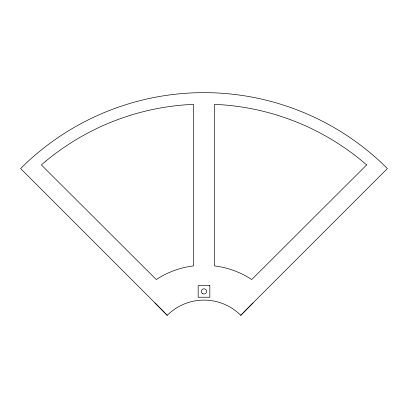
<?xml version="1.0" encoding="UTF-8"?>
<svg xmlns="http://www.w3.org/2000/svg" width="408" height="408" viewBox="0 0 408 408"><rect width="100%" height="100%" fill="white"/><g stroke="black" fill="none" stroke-linecap="round" stroke-linejoin="round"><path stroke-width="0.61" d="M240.705 315.241L387.406 168.54L381.679 162.986A259.554 259.554 0 0 0 26.321 162.986L20.594 168.54L167.295 315.241M154.979 302.925L167.168 315.364L167.754 314.787A52.086 52.086 0 0 1 240.246 314.787L240.832 315.364L253.021 302.925M366.634 164.919L251.726 279.541A86.924 86.924 0 0 0 214.894 265.95L214.45 265.899L214.45 104.382L219.575 104.627A248.059 248.059 0 0 1 362.115 161.063L366.634 164.919M45.885 161.063L41.366 164.919L156.274 279.541A86.924 86.924 0 0 1 193.106 265.95L193.55 265.899L193.55 104.382L188.425 104.627A248.059 248.059 0 0 0 45.885 161.063M209.834 285.559L198.166 285.559L198.166 297.233L209.834 297.233L209.834 285.559M202.694 293.658A2.611 2.611 0 0 0 206.611 291.399A2.611 2.611 0 0 0 202.694 289.134A2.611 2.611 0 0 0 202.694 293.658"/></g></svg>
